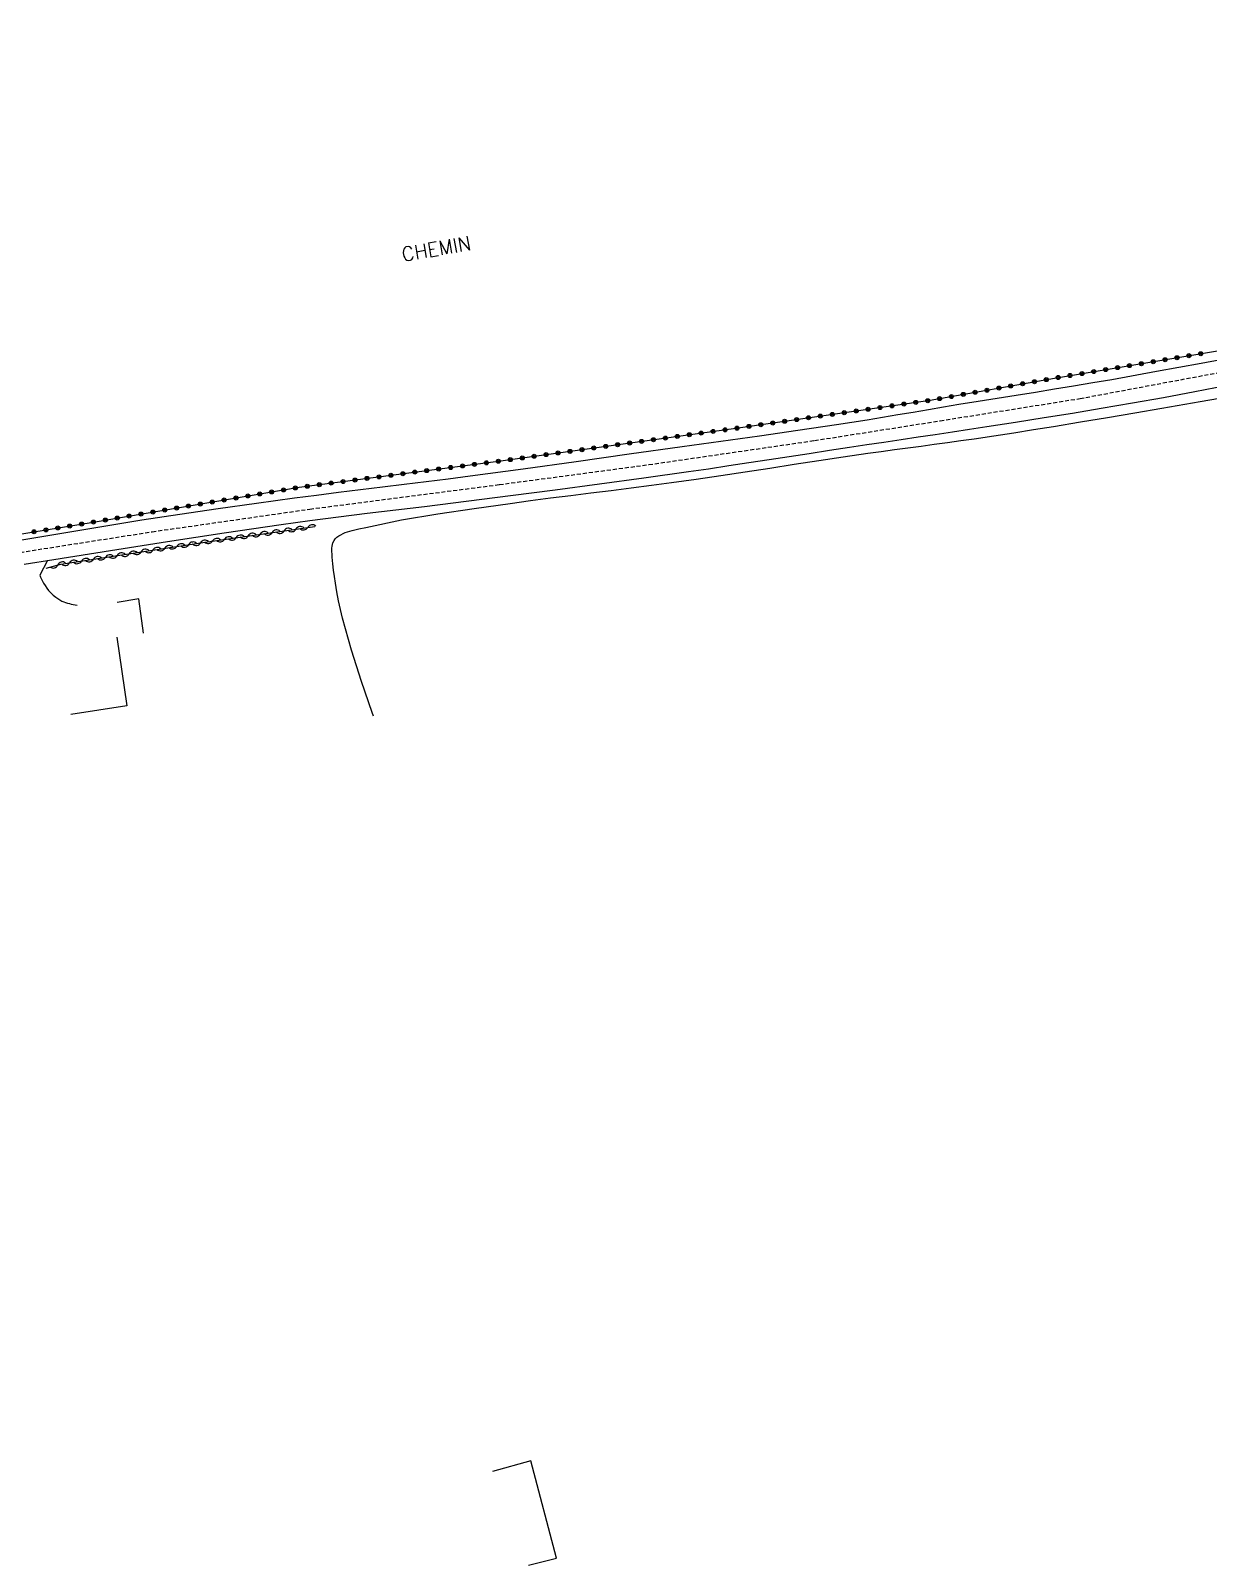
# Model space of a CAD drawing. Header units: millimetres. Extents: x 255000 to 256004, y 44053 to 45000.
# Drawn here: x 255335.1 to 255481.8, y 44440.5 to 44631.7 of the extents above; entities that cross this region are included whole.
import ezdxf

# ---------------------------------------------------------------- set-up
doc = ezdxf.new("R2010")
doc.units = ezdxf.units.MM
doc.linetypes.add('DASHED', pattern=[0.75, 0.5, -0.25])
doc.layers.get('0').update_dxf_attribs({"linetype": 'CONTINUOUS'})
for name, color, linetype in [('W0001', 6, 'DASHED'), ('W0008', 7, 'CONTINUOUS'), ('W0017', 7, 'CONTINUOUS'), ('W0101', 7, 'CONTINUOUS'), ('W0104', 1, 'CONTINUOUS'), ('W0310', 3, 'CONTINUOUS'), ('W0323', 7, 'CONTINUOUS'), ('W0330', 7, 'CONTINUOUS'), ('W0989', 7, 'CONTINUOUS')]:
    doc.layers.add(name, color=color, linetype=linetype)
doc.styles.get("Standard").update_dxf_attribs({"font": 'romans.shx', "width": 0.85})

# ---------------------------------------------------------------- blocks, each defined once
blk = doc.blocks.new('t323o')
at = {"color": 0, "linetype": 'Continuous'}
for radius in [0.25, 0.15]:
    blk.add_circle((0, 0), radius, dxfattribs=at)
blk = doc.blocks.new('t310o')
at = {"color": 0, "linetype": 'Continuous'}
for centre, start, end in [((-0.5, 0.38), 216.8699, 323.1304), ((0.5, -0.37), 36.8699, 143.1303)]:
    blk.add_arc(centre, 0.625, start, end, dxfattribs=at)

msp = doc.modelspace()

# ---------------------------------------------------------------- linework, layer by layer
at = {"layer": 'W0001'}
msp.add_lwpolyline([(255306.99, 44562.3), (255326.39, 44565.57), (255350.26, 44569.3), (255369.89, 44572.12), (255393.48, 44575.17), (255412.09, 44577.66), (255432.73, 44580.66), (255448.37, 44583.12), (255465.8, 44585.89), (255484.41, 44589.38), (255506.42, 44594.3), (255523.85, 44600.67), (255542.3, 44609.12), (255564.39, 44620.39), (255585.17, 44630.52), (255604.15, 44640.49), (255619.04, 44649.01), (255633.84, 44658.23), (255650.81, 44671)], dxfattribs=at)
at = {"layer": 'W0008'}
for points in [[(255486.45, 44591.31), (255480.89, 44590.25), (255475.32, 44589.24), (255469.75, 44588.24), (255467.38, 44587.83), (255465, 44587.43), (255462.62, 44587.04), (255460.24, 44586.66), (255457.86, 44586.28), (255455.48, 44585.9), (255453.1, 44585.51), (255450.72, 44585.13), (255448.81, 44584.81), (255446.91, 44584.49), (255445.01, 44584.17), (255443.1, 44583.84), (255441.2, 44583.52), (255439.29, 44583.21), (255437.39, 44582.9), (255435.48, 44582.6), (255430.67, 44581.89), (255425.86, 44581.2), (255421.04, 44580.54), (255416.23, 44579.87), (255409.63, 44578.94), (255403.03, 44578.01), (255396.43, 44577.1), (255389.83, 44576.21), (255387.1, 44575.85), (255384.37, 44575.51), (255381.64, 44575.18), (255378.91, 44574.84), (255376.17, 44574.51), (255373.44, 44574.17), (255370.71, 44573.82), (255367.98, 44573.46), (255363.22, 44572.81), (255358.46, 44572.14), (255353.7, 44571.44), (255348.94, 44570.72), (255346.45, 44570.33), (255343.97, 44569.92), (255341.48, 44569.5), (255338.99, 44569.08), (255336.51, 44568.65), (255334.02, 44568.23)], [(255334.29, 44565.26), (255337.99, 44565.84), (255345.06, 44566.97), (255352.14, 44568.08), (255359.22, 44569.16), (255366.3, 44570.19), (255369.87, 44570.68), (255373.44, 44571.14), (255377.01, 44571.59), (255380.58, 44572.02), (255384.16, 44572.46), (255387.73, 44572.89), (255391.3, 44573.34), (255394.87, 44573.79), (255400.41, 44574.52), (255405.95, 44575.26), (255411.49, 44576.01), (255417.02, 44576.79), (255419.53, 44577.15), (255422.04, 44577.53), (255424.55, 44577.91), (255427.06, 44578.29), (255429.57, 44578.68), (255432.08, 44579.06), (255434.59, 44579.45), (255437.1, 44579.83), (255439.23, 44580.15), (255441.37, 44580.47), (255443.5, 44580.79), (255445.64, 44581.11), (255447.77, 44581.43), (255449.9, 44581.76), (255452.04, 44582.08), (255454.17, 44582.41), (255457.74, 44582.96), (255461.31, 44583.51), (255464.87, 44584.08), (255468.44, 44584.67), (255472.32, 44585.34), (255476.21, 44586.03), (255480.09, 44586.75), (255483.96, 44587.51)]]:
    msp.add_lwpolyline(points, dxfattribs=at)
at = {"layer": 'W0017'}
for points in [[(255337.22, 44565.72), (255336.23, 44563.9)], [(255336.23, 44563.9), (255336.34, 44563.64), (255336.45, 44563.39), (255336.58, 44563.14), (255336.71, 44562.9), (255336.91, 44562.59), (255337.11, 44562.28), (255337.33, 44561.98), (255337.58, 44561.71), (255337.9, 44561.4), (255338.25, 44561.13), (255338.61, 44560.88), (255339, 44560.66), (255339.22, 44560.55), (255339.46, 44560.47), (255339.69, 44560.41), (255339.93, 44560.34), (255340.16, 44560.28), (255340.4, 44560.23), (255340.64, 44560.18), (255340.88, 44560.14)]]:
    msp.add_lwpolyline(points, dxfattribs=at)
at = {"layer": 'W0101'}
for points in [[(255345.85, 44556.15), (255347.07, 44547.62)], [(255347.07, 44547.62), (255340.13, 44546.53), (255340.13, 44546.53), (255340.13, 44546.53), (255340.13, 44546.53)], [(255397.1, 44440.54), (255397.1, 44440.54), (255400.61, 44441.43), (255397.38, 44453.56), (255392.62, 44452.24)]]:
    msp.add_lwpolyline(points, dxfattribs=at)
at = {"layer": 'W0104'}
msp.add_lwpolyline([(255349.18, 44556.68), (255349.18, 44556.68), (255348.57, 44560.92), (255345.89, 44560.49), (255345.89, 44560.49)], dxfattribs=at)
at = {"layer": 'W0310'}
msp.add_lwpolyline([(255337.04, 44564.77), (255338.88, 44565.25), (255356.85, 44568.01), (255370.48, 44569.96)], dxfattribs=at)
at = {"layer": 'W0323'}
msp.add_lwpolyline([(255313.26, 44566.17), (255323.25, 44567.28), (255342.89, 44570.49), (255368.54, 44574.83), (255393.65, 44578.12), (255422.92, 44582.18), (255447.14, 44585.67), (255462.62, 44588.44), (255475.48, 44590.58), (255486.91, 44592.5), (255500.9, 44595.46), (255508.05, 44597.28), (255516.06, 44600.43), (255527.34, 44605.35), (255537.5, 44610.29), (255565.63, 44625.51), (255568.45, 44626.63)], dxfattribs=at)
at = {"layer": 'W0330'}
msp.add_lwpolyline([(255377.8, 44546.31), (255377.63, 44546.78), (255376.3, 44550.66), (255375.05, 44554.56), (255373.94, 44558.51), (255373.68, 44559.6), (255373.45, 44560.7), (255373.25, 44561.8), (255373.06, 44562.91), (255372.93, 44563.7), (255372.81, 44564.5), (255372.72, 44565.31), (255372.67, 44566.11), (255372.65, 44566.34), (255372.64, 44566.56), (255372.62, 44566.79), (255372.61, 44567.02), (255372.62, 44567.25), (255372.64, 44567.48), (255372.69, 44567.71), (255372.76, 44567.93), (255372.89, 44568.19), (255373.05, 44568.41), (255373.25, 44568.6), (255373.47, 44568.77), (255374.27, 44569.19), (255375.13, 44569.46), (255375.99, 44569.65), (255376.85, 44569.84), (255381.31, 44570.79), (255385.81, 44571.53), (255390.33, 44572.18), (255394.83, 44572.82), (255397.34, 44573.18), (255399.85, 44573.51), (255402.37, 44573.83), (255404.88, 44574.14), (255407.4, 44574.45), (255409.91, 44574.76), (255412.42, 44575.08), (255414.93, 44575.42), (255417.99, 44575.86), (255421.05, 44576.31), (255424.1, 44576.77), (255427.15, 44577.23), (255430.2, 44577.7), (255433.25, 44578.17), (255436.31, 44578.63), (255439.36, 44579.07), (255441.02, 44579.3), (255442.67, 44579.53), (255444.33, 44579.75), (255445.99, 44579.97), (255447.64, 44580.2), (255449.3, 44580.42), (255450.96, 44580.65), (255452.61, 44580.89), (255455.08, 44581.26), (255457.55, 44581.63), (255460.02, 44582.02), (255462.49, 44582.42), (255465.86, 44582.97), (255469.23, 44583.53), (255472.6, 44584.1), (255475.97, 44584.68), (255480.77, 44585.51), (255485.57, 44586.35)], dxfattribs=at)

# ---------------------------------------------------------------- block references
at = {"layer": 'W0310'}
for p, rotation in [((255366.66, 44569.41), 8.129513841981913), ((255368.15, 44569.62), 8.129513841981913), ((255369.63, 44569.84), 8.129513841981913), ((255353.31, 44567.47), 8.730106245219766), ((255354.79, 44567.69), 8.730106245219766), ((255356.27, 44567.92), 8.730106245219766), ((255357.75, 44568.14), 8.129513841981913), ((255359.24, 44568.35), 8.129513841981913), ((255360.72, 44568.56), 8.129513841981913), ((255362.21, 44568.78), 8.129513841981913), ((255363.69, 44568.99), 8.129513841981913), ((255365.18, 44569.2), 8.129513841981913), ((255339.96, 44565.42), 8.730106245219766), ((255341.44, 44565.64), 8.730106245219766), ((255342.93, 44565.87), 8.730106245219766), ((255344.41, 44566.1), 8.730106245219766), ((255345.89, 44566.33), 8.730106245219766), ((255347.38, 44566.55), 8.730106245219766), ((255348.86, 44566.78), 8.730106245219766), ((255350.34, 44567.01), 8.730106245219766), ((255351.82, 44567.24), 8.730106245219766), ((255338.49, 44565.15), 14.68399589717732)]:
    msp.add_blockref('t310o', p, dxfattribs=dict(at, rotation=rotation))
at = {"layer": 'W0323'}
for p, rotation in [((255474.91, 44590.48), 9.438480275572932), ((255476.39, 44590.73), 9.548495879924765), ((255477.87, 44590.98), 9.548495879924765), ((255479.35, 44591.23), 9.548495879924765), ((255480.83, 44591.47), 9.548495879924765), ((255463.07, 44588.51), 9.438480275572932), ((255464.55, 44588.76), 9.438480275572932), ((255466.03, 44589), 9.438480275572932), ((255467.51, 44589.25), 9.438480275572932), ((255468.99, 44589.5), 9.438480275572932), ((255470.47, 44589.74), 9.438480275572932), ((255471.95, 44589.99), 9.438480275572932), ((255473.43, 44590.23), 9.438480275572932), ((255452.73, 44586.67), 10.13939432833901), ((255454.21, 44586.93), 10.13939432833901), ((255455.69, 44587.2), 10.13939432833901), ((255457.16, 44587.46), 10.13939432833901), ((255458.64, 44587.73), 10.13939432833901), ((255460.12, 44587.99), 10.13939432833901), ((255461.59, 44588.25), 10.13939432833901), ((255440.89, 44584.77), 8.196674102717692), ((255442.37, 44584.98), 8.196674102717692), ((255443.86, 44585.2), 8.196674102717692), ((255445.34, 44585.41), 8.196674102717692), ((255446.83, 44585.62), 8.196674102717692), ((255448.3, 44585.88), 10.13939432833901), ((255449.78, 44586.14), 10.13939432833901), ((255451.26, 44586.41), 10.13939432833901), ((255427.53, 44582.84), 8.196674102717692), ((255429.01, 44583.06), 8.196674102717692), ((255430.5, 44583.27), 8.196674102717692), ((255431.98, 44583.49), 8.196674102717692), ((255433.46, 44583.7), 8.196674102717692), ((255434.95, 44583.91), 8.196674102717692), ((255436.43, 44584.13), 8.196674102717692), ((255437.92, 44584.34), 8.196674102717692), ((255439.4, 44584.55), 8.196674102717692), ((255414.16, 44580.96), 7.901722111129521), ((255415.64, 44581.17), 7.901722111129521), ((255417.13, 44581.38), 7.901722111129521), ((255418.61, 44581.58), 7.901722111129521), ((255420.1, 44581.79), 7.901722111129521), ((255421.59, 44581.99), 7.901722111129521), ((255423.07, 44582.2), 8.196674102717692), ((255424.56, 44582.42), 8.196674102717692), ((255426.04, 44582.63), 8.196674102717692), ((255399.3, 44578.9), 7.901722111129521), ((255400.79, 44579.11), 7.901722111129521), ((255402.27, 44579.31), 7.901722111129521), ((255403.76, 44579.52), 7.901722111129521), ((255405.24, 44579.73), 7.901722111129521), ((255406.73, 44579.93), 7.901722111129521), ((255408.21, 44580.14), 7.901722111129521), ((255409.7, 44580.35), 7.901722111129521), ((255411.19, 44580.55), 7.901722111129521), ((255412.67, 44580.76), 7.901722111129521), ((255385.92, 44577.11), 7.460085413856982), ((255387.41, 44577.3), 7.460085413856982), ((255388.89, 44577.49), 7.460085413856982), ((255390.38, 44577.69), 7.460085413856982), ((255391.87, 44577.88), 7.460085413856982), ((255393.36, 44578.08), 7.460085413856982), ((255394.84, 44578.28), 7.901722111129521), ((255396.33, 44578.49), 7.901722111129521), ((255397.81, 44578.7), 7.901722111129521), ((255371.05, 44575.16), 7.460085413856982), ((255372.53, 44575.35), 7.460085413856982), ((255374.02, 44575.55), 7.460085413856982), ((255375.51, 44575.74), 7.460085413856982), ((255377, 44575.94), 7.460085413856982), ((255378.48, 44576.13), 7.460085413856982), ((255379.97, 44576.33), 7.460085413856982), ((255381.46, 44576.52), 7.460085413856982), ((255382.95, 44576.72), 7.460085413856982), ((255384.43, 44576.91), 7.460085413856982), ((255359.2, 44573.25), 9.605371230733951), ((255360.68, 44573.5), 9.605371230733951), ((255362.16, 44573.75), 9.605371230733951), ((255363.64, 44574), 9.605371230733951), ((255365.12, 44574.25), 9.605371230733951), ((255366.6, 44574.5), 9.605371230733951), ((255368.07, 44574.75), 9.605371230733951), ((255369.56, 44574.96), 7.460085413856982), ((255347.37, 44571.25), 9.605371230733951), ((255348.85, 44571.5), 9.605371230733951), ((255350.33, 44571.75), 9.605371230733951), ((255351.81, 44572), 9.605371230733951), ((255353.29, 44572.25), 9.605371230733951), ((255354.76, 44572.5), 9.605371230733951), ((255356.24, 44572.75), 9.605371230733951), ((255357.72, 44573), 9.605371230733951), ((255337.01, 44569.53), 9.290054410587288), ((255338.49, 44569.77), 9.290054410587288), ((255339.97, 44570.01), 9.290054410587288), ((255341.45, 44570.25), 9.290054410587288), ((255342.93, 44570.5), 9.605371230733951), ((255344.41, 44570.75), 9.605371230733951), ((255345.89, 44571), 9.605371230733951), ((255335.53, 44569.29), 9.290054410587288)]:
    msp.add_blockref('t323o', p, dxfattribs=dict(at, rotation=rotation))

# ---------------------------------------------------------------- texts
at = {"layer": 'W0989'}
msp.add_text('CHEMIN', height=1.75, rotation=9.8293, dxfattribs=at).set_placement((255381.47, 44602.95))

doc.saveas('drawing.dxf')
